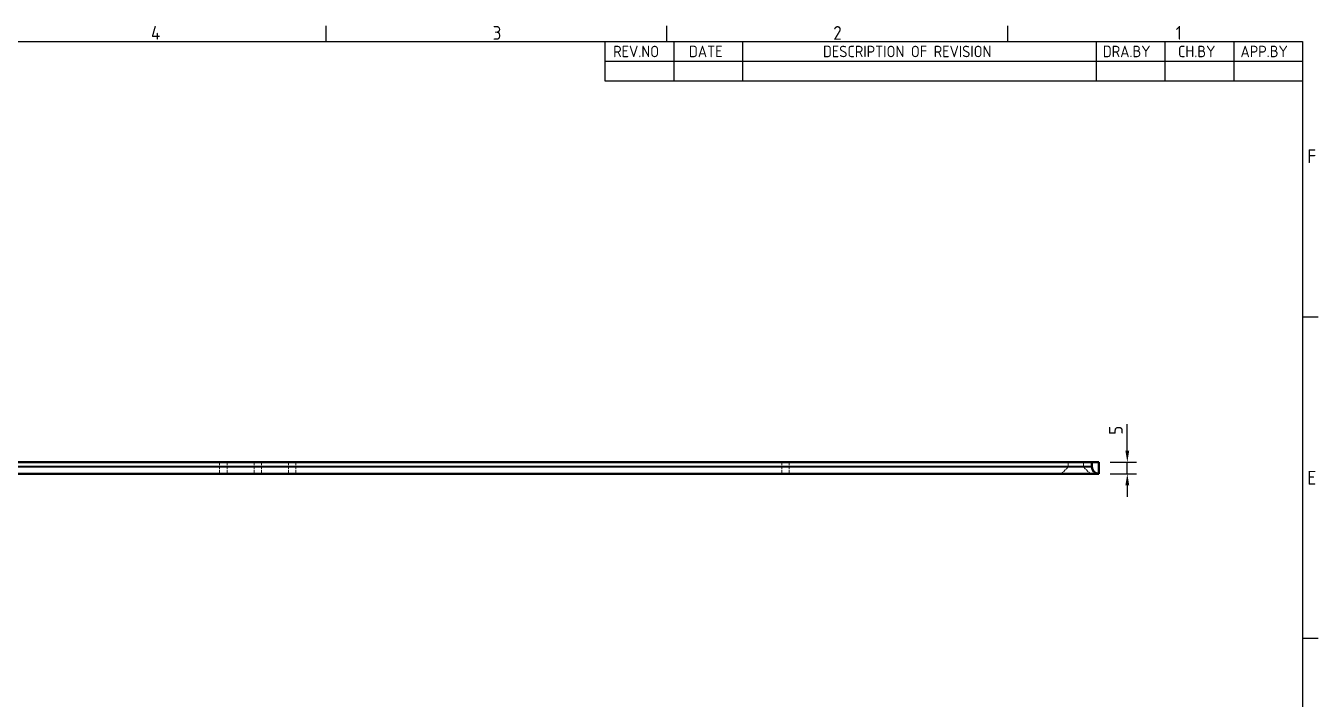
# Model space of a CAD drawing. Header units: millimetres. Extents: x 0 to 1188, y 0 to 840.
# Drawn here: x 612 to 1175, y 533 to 827 of the extents above; entities that cross this region are included whole.
import ezdxf

# ---------------------------------------------------------------- set-up
doc = ezdxf.new("R2010")
doc.units = ezdxf.units.MM
doc.header["$LTSCALE"] = 2
doc.linetypes.add('DASHED', pattern=[0.2067, 0.1654, -0.0413])
doc.layers.get('0').update_dxf_attribs({"color": 3, "lineweight": 25})
for name, color, linetype, lineweight in [('가려진 것(ISO)', 2, 'DASHED', 18), ('가시적인 것(ISO)', 3, 'Continuous', 40), ('가시적인 좁은 것(ISO)', 3, 'Continuous', 35), ('경계(ISO)', 7, 'Continuous', 25), ('기호(ISO)', 5, 'Continuous', 25), ('치수(ISO)', 2, 'Continuous', 25)]:
    doc.layers.add(name, color=color, linetype=linetype, lineweight=lineweight)
doc.styles.add('ISO Proportiona M2B', font='isocp.shx')
doc.styles.add('문자 텍스트_M2B', font='isocp.shx')
doc.styles.add('치수 텍스트_PSTEK_POSCO', font='isocp.shx')
doc.dimstyles.new('치수_PSTEK_POSCO', dxfattribs={"dimscale": 2, "dimtxt": 3, "dimasz": 2.5, "dimexe": 2, "dimexo": 2.5, "dimgap": 1, "dimtad": 1, "dimrnd": 1e-08, "dimdsep": 46, "dimtxsty": '치수 텍스트_PSTEK_POSCO', "dimcen": 0.09, "dimdle": 10, "dimclrd": 7, "dimclre": 7, "dimclrt": 2, "dimadec": 1, "dimazin": 2, "dimtfac": 1, "dimtmove": 0, "dimatfit": 3, "dimfxl": 0, "dimtolj": 1, "dimlwd": -1, "dimlwe": -1, "dimarcsym": 0})

# ---------------------------------------------------------------- blocks, each defined once
blk = doc.blocks.new('경계 Default Border')
at = {"layer": '경계(ISO)'}
for p, q in [((371.25, 410), (371.25, 413.4)), ((445.5, 410), (445.5, 413.4)), ((519.75, 410), (519.75, 413.4)), ((584, 350), (587.4, 350)), ((584, 280), (587.4, 280))]:
    blk.add_line(p, q, dxfattribs=at)
at = {"layer": '경계(ISO)', "flags": 128}
blk.add_lwpolyline([(10, 10), (10, 410), (584, 410), (584, 10), (10, 10)], dxfattribs=at)
at = {"layer": '경계(ISO)', "color": 2, "char_height": 3, "attachment_point": 7, "style": '문자 텍스트_M2B'}
for s, insert in [('4', (333.1, 410.4)), ('3', (407.54, 410.37)), ('2', (481.75, 410.37)), ('1', (556.36, 410.4)), ('F', (585.04, 383.5)), ('E', (585.04, 313.47))]:
    blk.add_mtext(s, dxfattribs=dict(at, insert=insert))
blk = doc.blocks.new('리비전 내역')
at = {"layer": '기호(ISO)'}
for p, q in [((432, 410), (584, 410)), ((432, 410), (432, 405.72)), ((447, 410), (447, 405.72)), ((462, 410), (462, 405.72)), ((539, 410), (539, 405.72)), ((554, 410), (554, 405.72)), ((569, 410), (569, 405.72)), ((584, 410), (584, 405.72)), ((432, 405.72), (584, 405.72)), ((432, 405.72), (432, 401.44)), ((447, 405.72), (447, 401.44)), ((462, 405.72), (462, 401.44)), ((539, 405.72), (539, 401.44)), ((554, 405.72), (554, 401.44)), ((569, 405.72), (569, 401.44)), ((584, 405.72), (584, 401.44)), ((432, 401.44), (584, 401.44))]:
    blk.add_line(p, q, dxfattribs=at)
at = {"layer": '기호(ISO)', "color": 2, "char_height": 2.5, "attachment_point": 7, "style": 'ISO Proportiona M2B'}
for s, insert in [('REV.NO', (433.79, 406.58)), ('DATE', (450.31, 406.58)), ('DESCRIPTION OF REVISION', (479.51, 406.58)), ('DRA.BY', (540.48, 406.58)), ('CH.BY', (556.86, 406.58)), ('APP.BY', (570.48, 406.58))]:
    blk.add_mtext(s, dxfattribs=dict(at, insert=insert))
blk = doc.blocks.new('*D47')
at = {"layer": 'Defpoints', "color": 0, "transparency": 16777216}
for p in [(1079.21, 636.69), (1091.64, 636.69), (1079.21, 631.69)]:
    blk.add_point(p, dxfattribs=at)
at = {"layer": '치수(ISO)', "color": 7, "transparency": 16777216}
for p, q in [((1091.64, 641.69), (1091.64, 653.34)), ((1084.21, 636.69), (1095.64, 636.69)), ((1091.64, 631.69), (1091.64, 636.69)), ((1084.21, 631.69), (1095.64, 631.69)), ((1091.64, 626.69), (1091.64, 621.69))]:
    blk.add_line(p, q, dxfattribs=at)
for points in [[(1090.81, 641.69), (1092.47, 641.69), (1091.64, 636.69)], [(1090.81, 626.69), (1092.47, 626.69), (1091.64, 631.69)]]:
    blk.add_solid(points, dxfattribs=at)
at = {"layer": '치수(ISO)', "color": 2, "transparency": 16777216, "insert": (1086.64, 648.69), "char_height": 6, "attachment_point": 4, "rotation": 90, "style": '치수 텍스트_PSTEK_POSCO'}
blk.add_mtext('\\A1;5', dxfattribs=at)

msp = doc.modelspace()

# ---------------------------------------------------------------- linework, layer by layer
at = {"layer": '가려진 것(ISO)', "ltscale": 4.761642}
for p, q in [((696.091, 631.69), (696.091, 636.69)), ((699.333, 631.69), (699.333, 636.69)), ((711.091, 631.69), (711.091, 636.69)), ((714.333, 631.69), (714.333, 636.69)), ((726.091, 631.69), (726.091, 636.69)), ((729.333, 631.69), (729.333, 636.69)), ((941.091, 631.69), (941.091, 636.69)), ((944.333, 631.69), (944.333, 636.69))]:
    msp.add_line(p, q, dxfattribs=at)
at = {"layer": '가려진 것(ISO)', "ltscale": 1.904597}
for p, q in [((1065.912, 634.69), (1065.912, 636.69)), ((1072.512, 634.69), (1072.512, 636.69))]:
    msp.add_line(p, q, dxfattribs=at)
at = {"layer": '가려진 것(ISO)', "ltscale": 4.040371}
for p, q in [((1065.912, 634.69), (1062.912, 631.69)), ((1072.512, 634.69), (1075.512, 631.69))]:
    msp.add_line(p, q, dxfattribs=at)
at = {"layer": '가시적인 것(ISO)'}
for p, q in [((89.212, 636.69), (1076.212, 636.69)), ((1076.212, 636.69), (1079.212, 636.69)), ((1076.212, 634.69), (1076.212, 636.69)), ((1079.212, 636.69), (1079.212, 631.69)), ((86.212, 631.69), (1079.212, 631.69))]:
    msp.add_line(p, q, dxfattribs=at)
msp.add_arc((1079.212, 634.69), 3, 180, 270, dxfattribs=at)
at = {"layer": '가시적인 좁은 것(ISO)'}
msp.add_line((1076.212, 634.69), (89.212, 634.69), dxfattribs=at)

# ---------------------------------------------------------------- block references
at = {"xscale": 2, "yscale": 2, "zscale": 2}
msp.add_blockref('경계 Default Border', (0, 0), dxfattribs=at)
at = {"layer": '기호(ISO)', "xscale": 2, "yscale": 2, "zscale": 2}
msp.add_blockref('리비전 내역', (0, 0), dxfattribs=at)

# ---------------------------------------------------------------- dimensions: what is measured, and where the dimension line sits
at = {"layer": '치수(ISO)', "color": 7}
dim = msp.add_linear_dim(base=(1091.641, 636.69), p1=(1079.212, 631.69), p2=(1079.212, 636.69), angle=90, dimstyle='치수_PSTEK_POSCO', override={"dimdec": 2, "dimtp": 0, "dimtm": 0, "dimtdec": 2, "dimtofl": 1, "dimatfit": 1}, dxfattribs=at)
dim.commit()
dim.dimension.update_dxf_attribs({"geometry": '*D47', "text_midpoint": (1091.641, 650.014), "dimtype": 160})

doc.saveas('drawing.dxf')
